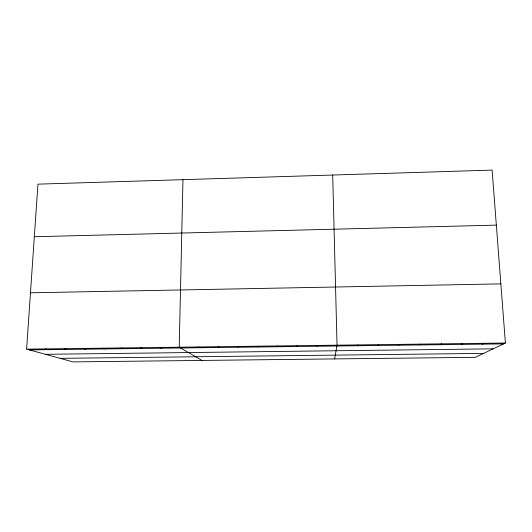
<?xml version="1.0" encoding="UTF-8"?>
<svg xmlns="http://www.w3.org/2000/svg" width="532" height="532" viewBox="0 0 532 532"><rect width="100%" height="100%" fill="white"/><g stroke="black" fill="none" stroke-linecap="round" stroke-linejoin="round"><path stroke-width="0.8" d="M182.968 179.67L179.218 347.19L201.994 360.43M26.6 349.145L37.952 184.152L492.113 170.107L505.4 343.02L475.342 357.331L73.037 361.893L26.6 349.145L505.4 343.02M334.641 358.927L337.042 345.168L332.693 175.041M357.411 345.747L357.763 344.909M378.019 345.487L378.578 344.643M398.714 345.221L399.479 344.37M419.502 344.955L420.473 344.104M440.376 344.689L441.567 343.832M461.35 344.423L462.747 343.566M482.411 344.157L484.027 343.293M34.334 236.74L496.343 225.122M30.477 292.806L500.851 283.875M29.406 349.916L503.571 343.891M45.4 354.305L493.171 348.839M60.149 358.355L483.635 353.381M45.4 348.906L48.033 349.677M64.279 348.659L66.739 349.438M83.238 348.42L85.519 349.198M102.27 348.174L104.378 348.959M121.389 347.928L123.311 348.719M140.581 347.682L142.33 348.48M159.859 347.436L161.422 348.234M198.655 346.944L199.846 347.748M218.173 346.691L219.184 347.502M237.777 346.438L238.595 347.256M257.461 346.192L258.093 347.01M277.232 345.94L277.671 346.758M297.082 345.68L297.328 346.512M317.019 345.428L317.072 346.259"/></g></svg>
